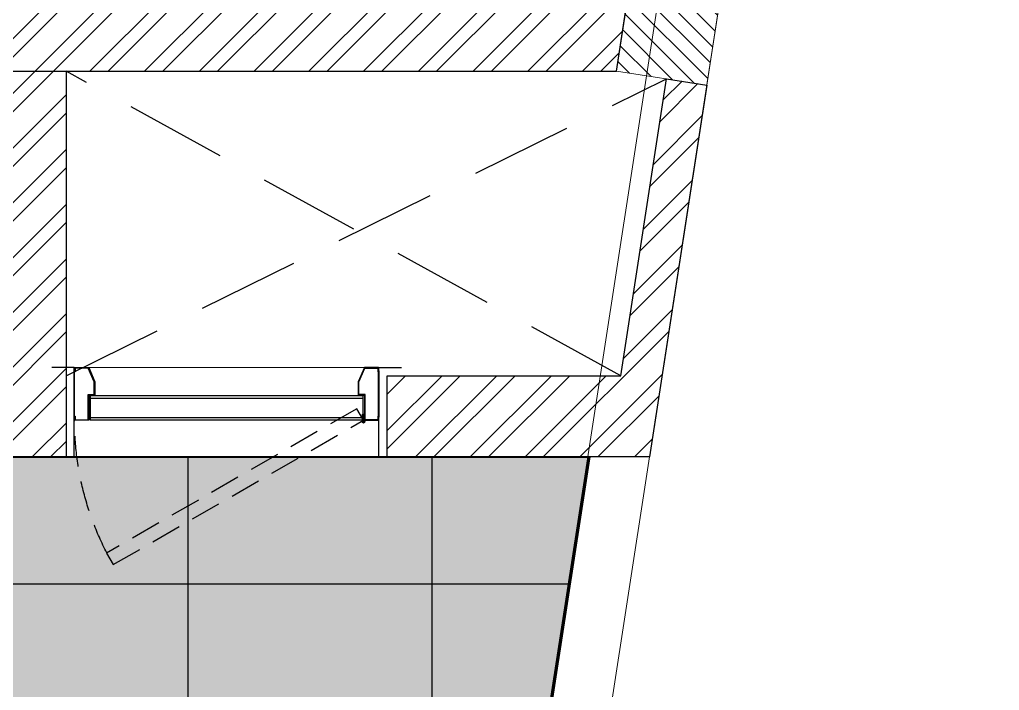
# Model space of a CAD drawing. Header units: millimetres. Extents: x 2335845 to 2509607, y 289014 to 361737.
# Drawn here: x 2412980 to 2415391, y 308802 to 310453 of the extents above; entities that cross this region are included whole.
import ezdxf

# ---------------------------------------------------------------- set-up
doc = ezdxf.new("R2010")
doc.units = ezdxf.units.MM
doc.linetypes.add('HIDDEN', pattern=[0.375, 0.25, -0.125])
for name, color, linetype, lineweight in [('A-PLAN-COLUMN', 3, 'Continuous', 0), ('A-PLAN-RCC-HATCH', 8, 'Continuous', 13), ('A-PLAN-THIN', 251, 'Continuous', 15), ('SW-PARTITION GYPSUM', 30, 'Continuous', 18), ('TOA-FL-TILE-3', 8, 'Continuous', 5)]:
    doc.layers.add(name, color=color, linetype=linetype, lineweight=lineweight)
for name, color, linetype in [('A-PLAN-DOOR', 7, 'Continuous'), ('A-PLAN-HIDDEN', 1, 'HIDDEN'), ('A-PLAN-WALL', 6, 'Continuous'), ('A-PLAN-WALL HATCH', 8, 'Continuous'), ('TOA-FC-MODULAR', 7, 'Continuous')]:
    doc.layers.add(name, color=color, linetype=linetype)
pattern_1 = [(45, (-42266.07, -300862.51), (-67.35192, 67.35192), []), (45, (-42221.17, -300862.51), (-67.35192, 67.35192), [])]

# ---------------------------------------------------------------- blocks, each defined once
blk = doc.blocks.new('Rest room-2.0')
at = {"layer": 'A-PLAN-RCC-HATCH'}
h = blk.add_hatch(dxfattribs=at)
h.set_pattern_fill('ANSI31', color=256, scale=10, angle=90, style=0)
h.set_pattern_definition([(135, (-235786.27, -223405.926), (-22.4506403, -22.4506403), [])])
h.paths.add_polyline_path([(8927.7, 5864.7), (7117.7, -5885.3), (7117.7, -5885.3), (7117.7, -5885.3), (7340.1, -5919.6), (9150, 5830.4)])
at = {"layer": 'A-PLAN-WALL HATCH'}
h = blk.add_hatch(dxfattribs=at)
h.set_pattern_fill('ANSI32', color=256, scale=10, angle=-90, style=0)
h.set_pattern_definition([(225, (247665.52, -355907.41), (-67.35192, 67.35192), []), (225, (247665.52, -355952.31), (-67.35192, 67.35192), [])])
h.paths.add_polyline_path([(7148.5, -5685.3), (3948.7, -5685.3), (3948.7, -5885.3), (7117.7, -5885.3)])
at = {"layer": 'A-PLAN-COLUMN'}
blk.add_lwpolyline([(8927.7, 5864.7), (7117.7, -5885.3), (7117.7, -5885.3), (7117.7, -5885.3), (7340.1, -5919.6), (9150, 5830.4), (8927.7, 5864.7)], dxfattribs=at)
at = {"layer": 'A-PLAN-WALL'}
blk.add_lwpolyline([(7148.5, -5685.3), (3948.7, -5685.3), (3948.7, -5885.3), (7117.7, -5885.3), (7148.5, -5685.3)], dxfattribs=at)
blk = doc.blocks.new('A$C3F28102C')
at = {"layer": 'A-PLAN-DOOR'}
h = blk.add_hatch(dxfattribs=at)
h.set_pattern_fill('ANSI31', color=256, style=0)
h.set_pattern_definition([(315, (-1529.3283, 1000.1135), (-0.44194174, -0.44194174), [])])
h.paths.add_polyline_path([(1.3, -14.9), (0, -14.9), (0, 0), (1.3, 0)])
h.paths.add_polyline_path([(1.3, 0.2), (1.3, 0), (0, 0), (0, 1.1, 0.115729)])
h.paths.add_polyline_path([(4.9, -14.9), (3.6, -14.9), (3.6, 0), (4.9, 0)])
h.paths.add_polyline_path([(4.9, 0), (3.6, 0), (3.6, 0.2, 0.115729), (4.9, 1.1)])
at = {"layer": 'A-PLAN-DOOR', "color": 2}
for points in [[(1.3, 0.2), (1.3, -14.9), (0, -14.9), (0, 1.1)], [(3.6, 0.2), (3.6, -14.9), (4.9, -14.9), (4.9, 1.1)]]:
    blk.add_lwpolyline(points, dxfattribs=at)
for radius in [3.42, 2.42]:
    blk.add_circle((2.5, 3.4), radius, dxfattribs=at)
blk = doc.blocks.new('shaft door 750')
at = {"layer": 'A-PLAN-DOOR'}
for p, q in [((335.5, 59.8), (-335.5, 59.8)), ((-335.5, 0), (-335.5, 59.8)), ((335.5, 53.4), (-335.5, 53.4)), ((335.5, 0), (335.5, 59.8)), ((335.5, 6.5), (-335.5, 6.5)), ((335.5, 0), (-335.5, 0)), ((-374, -69.8), (-374, -64.8)), ((-374, -64.8), (-374, -69.8))]:
    blk.add_line(p, q, dxfattribs=at)
at = {"layer": 'A-PLAN-DOOR', "linetype": 'HIDDEN', "ltscale": 300}
blk.add_lwpolyline([(336.8, 59.8), (320.3, 31.3), (-295.2, 386.7), (-278.8, 415.2)], close=True, dxfattribs=at)
at = {"layer": 'A-PLAN-DOOR'}
for points in [[(-375, 150), (-375, 150), (-375, -70), (-430, -70)], [(375, 150.2), (375, 150.2), (375, -70), (430, -70)]]:
    blk.add_lwpolyline(points, dxfattribs=at)
for points in [[(-375, 51.9), (-374, 51.9), (-374, -61.8), (-375, -61.8)], [(-372.5, 58.3), (-340.6, 58.3), (-340.6, -3.5), (-325.6, -3.5), (-325.6, -34.7), (-340.2, -68.3), (-372.5, -68.3), (-372.5, -59.8), (-374, -59.8), (-374, -61.8), (-374, -69.8), (-339.1, -69.8), (-324.1, -34.9), (-324.1, -2), (-339.1, -2), (-339.1, 59.8), (-374, 59.8), (-374, 49.9), (-372.5, 49.9)], [(372.5, 58.3), (340.6, 58.3), (340.6, -3.5), (325.6, -3.5), (325.6, -34.7), (340.2, -68.3), (372.5, -68.3), (372.5, -59.8), (374, -59.8), (374, -61.8), (374, -69.8), (339.1, -69.8), (324.1, -34.9), (324.1, -2), (339.1, -2), (339.1, 59.8), (374, 59.8), (374, 49.9), (372.5, 49.9)], [(375, 51.9), (374, 51.9), (374, -61.8), (375, -61.8)]]:
    blk.add_lwpolyline(points, close=True, dxfattribs=at)
at = {"layer": 'A-PLAN-DOOR', "linetype": 'HIDDEN', "ltscale": 300}
blk.add_arc((337.6, 59.8), 711.6, 152.6807, 180, dxfattribs=at)
at = {"layer": 'A-PLAN-THIN'}
for p, q in [((395, 150), (-395, 150)), ((375, -70), (-375, -70))]:
    blk.add_line(p, q, dxfattribs=at)
at = {"layer": 'A-PLAN-DOOR', "xscale": -0.9973404255317604, "yscale": 0.9973404255317604, "zscale": 0.9973404255317604}
blk.add_blockref('A$C3F28102C', (339.1, 59.8), dxfattribs=at)
blk = doc.blocks.new('Pantry Shafts')
at = {"layer": 'A-PLAN-WALL HATCH'}
h = blk.add_hatch(dxfattribs=at)
h.set_pattern_fill('ANSI32', color=256, scale=10, style=0)
h.set_pattern_definition(pattern_1)
h.paths.add_polyline_path([(-1426.1, -8687.5), (-1426.1, -8487.5), (-1426.1, -8487.5), (-1426.1, -8487.5), (-916.1, -8487.5), (-916.1, -7737.5), (-716.1, -7737.5), (-716.1, -8687.5)])
h = blk.add_hatch(dxfattribs=at)
h.set_pattern_fill('ANSI32', color=256, scale=10, style=0)
h.set_pattern_definition(pattern_1)
h.paths.add_polyline_path([(73.9, -8687.5), (73.9, -8487.5), (648.9, -8487.5), (761.5, -7756.5), (860.4, -7771.8), (719.3, -8687.5)])
at = {"layer": 'A-PLAN-HIDDEN', "ltscale": 1000}
for p, q in [((648.9, -8487.5), (-716.1, -7737.5, 0)), ((-716.1, -8487.5, 0), (761.5, -7756.5))]:
    blk.add_line(p, q, dxfattribs=at)
at = {"layer": 'A-PLAN-WALL', "elevation": 0}
for points in [[(-1426.1, -8687.5), (-1426.1, -8487.5), (-1426.1, -8487.5), (-1426.1, -8487.5), (-916.1, -8487.5), (-916.1, -7737.5), (-716.1, -7737.5), (-716.1, -8687.5), (-1426.1, -8687.5)], [(73.9, -8687.5), (73.9, -8487.5), (648.9, -8487.5), (761.5, -7756.5), (860.4, -7771.8), (719.3, -8687.5), (73.9, -8687.5)]]:
    blk.add_lwpolyline(points, dxfattribs=at)
at = {"layer": 'A-PLAN-DOOR', "xscale": -1, "rotation": 180}
blk.add_blockref('shaft door 750', (-321.1, -8537.5, 0), dxfattribs=at)
blk = doc.blocks.new('CHOREE')
for name, p in [('Pantry Shafts', (15248.3, -187.7)), ('Rest room-2.0', (8768.6, -2039.9))]:
    blk.add_blockref(name, p)
blk = doc.blocks.new('BIG CHOORE')
blk.add_blockref('CHOREE', (-2408, -1909))

msp = doc.modelspace()

# ---------------------------------------------------------------- hatches: boundary and pattern name
at = {"layer": 'TOA-FC-MODULAR'}
h = msp.add_hatch(dxfattribs=at)
h.set_pattern_fill('AR-SAND', color=253, scale=4.3)
h.set_pattern_definition([(37.5, (2408113.76, 309771.23), (-6.8801, 210.4477), [0, -166.0144, 0, -185.674, 0, -177.4825]), (7.5, (2408113.76, 309771.23), (193.295, 308.235), [0, -89.5604, 0, -149.6314, 0, -57.3405]), (327.5, (2407979.42, 309771.23), (340.1267, 0.618), [0, -54.61, 0, -196.596, 0, -256.667]), (317.5, (2407979.42, 309771.23), (328.329, 95.8596), [0, -27.305, 0, -128.8796, 0, -147.447])])
h.paths.add_polyline_path([(2405044.683, 303896.142), (2405044.683, 301288.695), (2408584.683, 301289.011), (2408584.683, 297701.624), (2411980.142, 297701.624), (2413058.134, 304713.719), (2411594.683, 304713.719), (2411594.683, 303901.624)])
h.paths.add_polyline_path([(2411594.683, 309376.624), (2414378.278, 309376.624), (2413681.24, 304863.719), (2412794.683, 304863.719), (2412794.683, 304713.719), (2411744.683, 304713.719), (2411744.683, 304863.719), (2411594.683, 304863.719)])
h = msp.add_hatch(dxfattribs=at)
h.set_pattern_fill('_USER', color=252, scale=600, angle=270, double=1, pattern_type=0)
h.set_pattern_definition([(270, (2411594.7, 304863.7), (600, -1e-13), []), (0, (2411594.7, 304863.7), (0, 600), [])])
h.paths.add_polyline_path([(2411594.683, 309376.624), (2414378.278, 309376.624), (2413681.24, 304863.719), (2412794.683, 304863.719), (2412794.683, 304713.719), (2411744.683, 304713.719), (2411744.683, 304863.719), (2411594.683, 304863.719)])
at = {"layer": 'TOA-FL-TILE-3'}
h = msp.add_hatch(dxfattribs=at)
h.set_pattern_fill('_USER', color=253, scale=600, angle=90, double=1, pattern_type=0)
h.set_pattern_definition([(90, (2411594.7, 304863.7), (-600, 4e-14), []), (180, (2411594.7, 304863.7), (-7e-14, -600), [])])
h.paths.add_polyline_path([(2411594.683, 309376.624), (2414378.278, 309376.624), (2413681.24, 304863.719), (2412794.683, 304863.719), (2412794.683, 304713.719), (2411744.683, 304713.719), (2411744.683, 304863.719), (2411594.683, 304863.719)])

# ---------------------------------------------------------------- linework, layer by layer
at = {"const_width": 5}
msp.add_lwpolyline([(2350244.683, 291915.217, -0.04453992), (2406044.683, 290902.779), (2406044.683, 293901.624), (2411633.435, 293856.651), (2411910.641, 295656.206), (2412258.439, 295615.141), (2414382.872, 309376.624), (2411594.683, 309376.624), (2411594.683, 304701.624), (2410344.682, 304701.623), (2410344.682, 305551.624), (2408804.683, 305551.624), (2408804.683, 304703.926), (2405044.683, 304706.227), (2405044.683, 310585.472), (2414483.777, 310554.102), (2416184.301, 321856.624), (2405044.683, 321856.624), (2405044.683, 327701.624)], format="xyb", dxfattribs=at)
msp.add_lwpolyline([(2411594.683, 309376.624), (2414378.278, 309376.624), (2413681.24, 304863.719), (2412794.683, 304863.719), (2412794.683, 304713.719), (2411744.683, 304713.719), (2411744.683, 304863.719), (2411594.683, 304863.719)], close=True)
at = {"layer": 'SW-PARTITION GYPSUM', "elevation": 0}
msp.add_lwpolyline([(2418523.573, 335301.624), (2418371.804, 335301.624), (2412258.439, 295615.141), (2412406.69, 295592.304), (2418523.573, 335301.624)], dxfattribs=at)

# ---------------------------------------------------------------- block references
msp.add_blockref('BIG CHOORE', (2400970.421, 320160.812))

doc.saveas('drawing.dxf')
